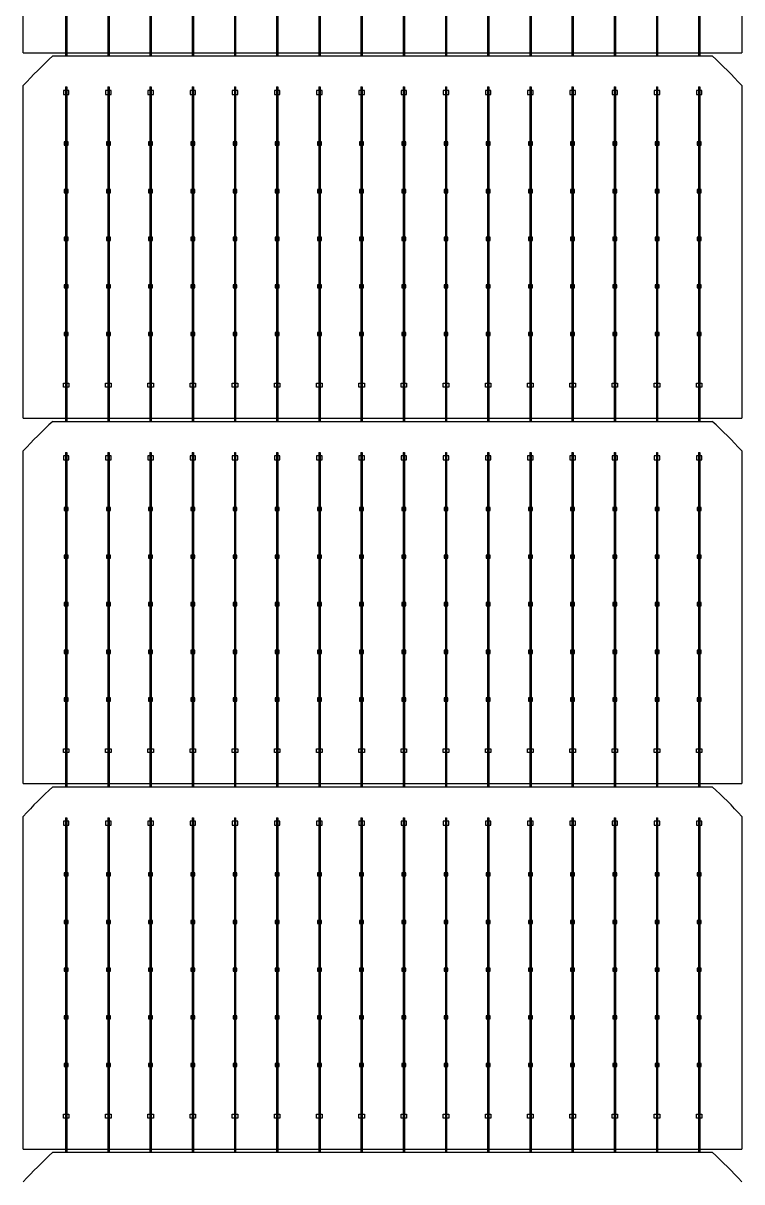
# Model space of a CAD drawing. Header units: millimetres. Extents: x 10297564 to 11610295, y -9287743 to -8409454.
# Drawn here: x 10395611 to 10398152, y -9103535 to -9099437 of the extents above; entities that cross this region are included whole.
import ezdxf

# ---------------------------------------------------------------- set-up
doc = ezdxf.new("R2010")
doc.units = ezdxf.units.MM
doc.header["$LTSCALE"] = 100

msp = doc.modelspace()

# ---------------------------------------------------------------- linework, layer by layer
for p, q in [((10395760.6, -9098369.8), (10395760.6, -9099552.7)), ((10395765.1, -9098369.8), (10395765.1, -9099552.7)), ((10395909.8, -9098369.8), (10395909.8, -9099552.7)), ((10395914.3, -9098369.8), (10395914.3, -9099552.7)), ((10396059.1, -9098369.8), (10396059.1, -9099552.7)), ((10396063.5, -9098369.8), (10396063.5, -9099552.7)), ((10396208.3, -9098369.8), (10396208.3, -9099552.7)), ((10396212.8, -9098369.8), (10396212.8, -9099552.7)), ((10396357.6, -9098369.8), (10396357.6, -9099552.7)), ((10396362, -9098369.8), (10396362, -9099552.7)), ((10396506.8, -9098369.8), (10396506.8, -9099552.7)), ((10396511.3, -9098369.8), (10396511.3, -9099552.7)), ((10396656.1, -9098369.8), (10396656.1, -9099552.7)), ((10396660.5, -9098369.8), (10396660.5, -9099552.7)), ((10396805.3, -9098369.8), (10396805.3, -9099552.7)), ((10396809.8, -9098369.8), (10396809.8, -9099552.7)), ((10396954.6, -9098369.8), (10396954.6, -9099552.7)), ((10396959, -9098369.8), (10396959, -9099552.7)), ((10397103.8, -9098369.8), (10397103.8, -9099552.7)), ((10397108.3, -9098369.8), (10397108.3, -9099552.7)), ((10397253.1, -9098369.8), (10397253.1, -9099552.7)), ((10397257.5, -9098369.8), (10397257.5, -9099552.7)), ((10397402.3, -9098369.8), (10397402.3, -9099552.7)), ((10397406.8, -9098369.8), (10397406.8, -9099552.7)), ((10397551.6, -9098369.8), (10397551.6, -9099552.7)), ((10397556, -9098369.8), (10397556, -9099552.7)), ((10397700.8, -9098369.8), (10397700.8, -9099552.7)), ((10397705.3, -9098369.8), (10397705.3, -9099552.7)), ((10397850.1, -9098369.8), (10397850.1, -9099552.7)), ((10397854.5, -9098369.8), (10397854.5, -9099552.7)), ((10397999.3, -9098369.8), (10397999.3, -9099552.7)), ((10398003.8, -9098369.8), (10398003.8, -9099552.7)), ((10395610.8, -9099541.5), (10398152.2, -9099541.5)), ((10395760.6, -9099662.5), (10395760.6, -9100845.4)), ((10395765.1, -9099662.5), (10395765.1, -9100845.4)), ((10395909.8, -9099662.5), (10395909.8, -9100845.4)), ((10395914.3, -9099662.5), (10395914.3, -9100845.4)), ((10396059.1, -9099662.5), (10396059.1, -9100845.4)), ((10396063.5, -9099662.5), (10396063.5, -9100845.4)), ((10396208.3, -9099662.5), (10396208.3, -9100845.4)), ((10396212.8, -9099662.5), (10396212.8, -9100845.4)), ((10396357.6, -9099662.5), (10396357.6, -9100845.4)), ((10396362, -9099662.5), (10396362, -9100845.4)), ((10396506.8, -9099662.5), (10396506.8, -9100845.4)), ((10396511.3, -9099662.5), (10396511.3, -9100845.4)), ((10396656.1, -9099662.5), (10396656.1, -9100845.4)), ((10396660.5, -9099662.5), (10396660.5, -9100845.4)), ((10396805.3, -9099662.5), (10396805.3, -9100845.4)), ((10396809.8, -9099662.5), (10396809.8, -9100845.4)), ((10396954.6, -9099662.5), (10396954.6, -9100845.4)), ((10396959, -9099662.5), (10396959, -9100845.4)), ((10397103.8, -9099662.5), (10397103.8, -9100845.4)), ((10397108.3, -9099662.5), (10397108.3, -9100845.4)), ((10397253.1, -9099662.5), (10397253.1, -9100845.4)), ((10397257.5, -9099662.5), (10397257.5, -9100845.4)), ((10397402.3, -9099662.5), (10397402.3, -9100845.4)), ((10397406.8, -9099662.5), (10397406.8, -9100845.4)), ((10397551.6, -9099662.5), (10397551.6, -9100845.4)), ((10397556, -9099662.5), (10397556, -9100845.4)), ((10397700.8, -9099662.5), (10397700.8, -9100845.4)), ((10397705.3, -9099662.5), (10397705.3, -9100845.4)), ((10397850.1, -9099662.5), (10397850.1, -9100845.4)), ((10397854.5, -9099662.5), (10397854.5, -9100845.4)), ((10397999.3, -9099662.5), (10397999.3, -9100845.4)), ((10398003.8, -9099662.5), (10398003.8, -9100845.4)), ((10395610.8, -9100834.1), (10398152.2, -9100834.1)), ((10395760.6, -9100955.1), (10395760.6, -9102138)), ((10395765.1, -9100955.1), (10395765.1, -9102138)), ((10395909.8, -9100955.1), (10395909.8, -9102138)), ((10395914.3, -9100955.1), (10395914.3, -9102138)), ((10396059.1, -9100955.1), (10396059.1, -9102138)), ((10396063.5, -9100955.1), (10396063.5, -9102138)), ((10396208.3, -9100955.1), (10396208.3, -9102138)), ((10396212.8, -9100955.1), (10396212.8, -9102138)), ((10396357.6, -9100955.1), (10396357.6, -9102138)), ((10396362, -9100955.1), (10396362, -9102138)), ((10396506.8, -9100955.1), (10396506.8, -9102138)), ((10396511.3, -9100955.1), (10396511.3, -9102138)), ((10396656.1, -9100955.1), (10396656.1, -9102138)), ((10396660.5, -9100955.1), (10396660.5, -9102138)), ((10396805.3, -9100955.1), (10396805.3, -9102138)), ((10396809.8, -9100955.1), (10396809.8, -9102138)), ((10396954.6, -9100955.1), (10396954.6, -9102138)), ((10396959, -9100955.1), (10396959, -9102138)), ((10397103.8, -9100955.1), (10397103.8, -9102138)), ((10397108.3, -9100955.1), (10397108.3, -9102138)), ((10397253.1, -9100955.1), (10397253.1, -9102138)), ((10397257.5, -9100955.1), (10397257.5, -9102138)), ((10397402.3, -9100955.1), (10397402.3, -9102138)), ((10397406.8, -9100955.1), (10397406.8, -9102138)), ((10397551.6, -9100955.1), (10397551.6, -9102138)), ((10397556, -9100955.1), (10397556, -9102138)), ((10397700.8, -9100955.1), (10397700.8, -9102138)), ((10397705.3, -9100955.1), (10397705.3, -9102138)), ((10397850.1, -9100955.1), (10397850.1, -9102138)), ((10397854.5, -9100955.1), (10397854.5, -9102138)), ((10397999.3, -9100955.1), (10397999.3, -9102138)), ((10398003.8, -9100955.1), (10398003.8, -9102138)), ((10395610.8, -9102126.8), (10398152.2, -9102126.8)), ((10395760.6, -9102247.8), (10395760.6, -9103430.7)), ((10395765.1, -9102247.8), (10395765.1, -9103430.7)), ((10395909.8, -9102247.8), (10395909.8, -9103430.7)), ((10395914.3, -9102247.8), (10395914.3, -9103430.7)), ((10396059.1, -9102247.8), (10396059.1, -9103430.7)), ((10396063.5, -9102247.8), (10396063.5, -9103430.7)), ((10396208.3, -9102247.8), (10396208.3, -9103430.7)), ((10396212.8, -9102247.8), (10396212.8, -9103430.7)), ((10396357.6, -9102247.8), (10396357.6, -9103430.7)), ((10396362, -9102247.8), (10396362, -9103430.7)), ((10396506.8, -9102247.8), (10396506.8, -9103430.7)), ((10396511.3, -9102247.8), (10396511.3, -9103430.7)), ((10396656.1, -9102247.8), (10396656.1, -9103430.7)), ((10396660.5, -9102247.8), (10396660.5, -9103430.7)), ((10396805.3, -9102247.8), (10396805.3, -9103430.7)), ((10396809.8, -9102247.8), (10396809.8, -9103430.7)), ((10396954.6, -9102247.8), (10396954.6, -9103430.7)), ((10396959, -9102247.8), (10396959, -9103430.7)), ((10397103.8, -9102247.8), (10397103.8, -9103430.7)), ((10397108.3, -9102247.8), (10397108.3, -9103430.7)), ((10397253.1, -9102247.8), (10397253.1, -9103430.7)), ((10397257.5, -9102247.8), (10397257.5, -9103430.7)), ((10397402.3, -9102247.8), (10397402.3, -9103430.7)), ((10397406.8, -9102247.8), (10397406.8, -9103430.7)), ((10397551.6, -9102247.8), (10397551.6, -9103430.7)), ((10397556, -9102247.8), (10397556, -9103430.7)), ((10397700.8, -9102247.8), (10397700.8, -9103430.7)), ((10397705.3, -9102247.8), (10397705.3, -9103430.7)), ((10397850.1, -9102247.8), (10397850.1, -9103430.7)), ((10397854.5, -9102247.8), (10397854.5, -9103430.7)), ((10397999.3, -9102247.8), (10397999.3, -9103430.7)), ((10398003.8, -9102247.8), (10398003.8, -9103430.7)), ((10395610.8, -9103419.5), (10398152.2, -9103419.5))]:
    msp.add_line(p, q)
for points in [[(10395610.8, -9099541.5), (10395610.8, -9098364.6)], [(10398152.2, -9098364.6), (10398152.2, -9099541.5)], [(10395715.5, -9099552.6), (10398047.5, -9099552.6)], [(10395610.8, -9100834.1), (10395610.8, -9099657.3)], [(10395760.6, -9099662.5), (10395765.1, -9099662.5)], [(10395909.8, -9099662.5), (10395914.3, -9099662.5)], [(10396059.1, -9099662.5), (10396063.5, -9099662.5)], [(10396208.3, -9099662.5), (10396212.8, -9099662.5)], [(10396357.6, -9099662.5), (10396362, -9099662.5)], [(10396506.8, -9099662.5), (10396511.3, -9099662.5)], [(10396656.1, -9099662.5), (10396660.5, -9099662.5)], [(10396805.3, -9099662.5), (10396809.8, -9099662.5)], [(10396954.6, -9099662.5), (10396959, -9099662.5)], [(10397103.8, -9099662.5), (10397108.3, -9099662.5)], [(10397253.1, -9099662.5), (10397257.5, -9099662.5)], [(10397402.3, -9099662.5), (10397406.8, -9099662.5)], [(10397551.6, -9099662.5), (10397556, -9099662.5)], [(10397700.8, -9099662.5), (10397705.3, -9099662.5)], [(10397850.1, -9099662.5), (10397854.5, -9099662.5)], [(10397999.3, -9099662.5), (10398003.8, -9099662.5)], [(10398152.2, -9099657.3), (10398152.2, -9100834.1)], [(10395715.5, -9100845.3), (10398047.5, -9100845.3)], [(10395610.8, -9102126.8), (10395610.8, -9100950)], [(10395760.6, -9100955.1), (10395765.1, -9100955.1)], [(10395909.8, -9100955.1), (10395914.3, -9100955.1)], [(10396059.1, -9100955.1), (10396063.5, -9100955.1)], [(10396208.3, -9100955.1), (10396212.8, -9100955.1)], [(10396357.6, -9100955.1), (10396362, -9100955.1)], [(10396506.8, -9100955.1), (10396511.3, -9100955.1)], [(10396656.1, -9100955.1), (10396660.5, -9100955.1)], [(10396805.3, -9100955.1), (10396809.8, -9100955.1)], [(10396954.6, -9100955.1), (10396959, -9100955.1)], [(10397103.8, -9100955.1), (10397108.3, -9100955.1)], [(10397253.1, -9100955.1), (10397257.5, -9100955.1)], [(10397402.3, -9100955.1), (10397406.8, -9100955.1)], [(10397551.6, -9100955.1), (10397556, -9100955.1)], [(10397700.8, -9100955.1), (10397705.3, -9100955.1)], [(10397850.1, -9100955.1), (10397854.5, -9100955.1)], [(10397999.3, -9100955.1), (10398003.8, -9100955.1)], [(10398152.2, -9100950), (10398152.2, -9102126.8)], [(10395715.5, -9102137.9), (10398047.5, -9102137.9)], [(10395610.8, -9103419.5), (10395610.8, -9102242.6)], [(10395760.6, -9102247.8), (10395765.1, -9102247.8)], [(10395909.8, -9102247.8), (10395914.3, -9102247.8)], [(10396059.1, -9102247.8), (10396063.5, -9102247.8)], [(10396208.3, -9102247.8), (10396212.8, -9102247.8)], [(10396357.6, -9102247.8), (10396362, -9102247.8)], [(10396506.8, -9102247.8), (10396511.3, -9102247.8)], [(10396656.1, -9102247.8), (10396660.5, -9102247.8)], [(10396805.3, -9102247.8), (10396809.8, -9102247.8)], [(10396954.6, -9102247.8), (10396959, -9102247.8)], [(10397103.8, -9102247.8), (10397108.3, -9102247.8)], [(10397253.1, -9102247.8), (10397257.5, -9102247.8)], [(10397402.3, -9102247.8), (10397406.8, -9102247.8)], [(10397551.6, -9102247.8), (10397556, -9102247.8)], [(10397700.8, -9102247.8), (10397705.3, -9102247.8)], [(10397850.1, -9102247.8), (10397854.5, -9102247.8)], [(10397999.3, -9102247.8), (10398003.8, -9102247.8)], [(10398152.2, -9102242.6), (10398152.2, -9103419.5)], [(10395715.5, -9103430.6), (10398047.5, -9103430.6)]]:
    msp.add_lwpolyline(points)
for points in [[(10395772.6, -9099688.5), (10395772.6, -9099674.6), (10395753.1, -9099674.6), (10395753.1, -9099688.5)], [(10395921.8, -9099688.5), (10395921.8, -9099674.6), (10395902.3, -9099674.6), (10395902.3, -9099688.5)], [(10396071.1, -9099688.5), (10396071.1, -9099674.6), (10396051.6, -9099674.6), (10396051.6, -9099688.5)], [(10396220.3, -9099688.5), (10396220.3, -9099674.6), (10396200.8, -9099674.6), (10396200.8, -9099688.5)], [(10396369.6, -9099688.5), (10396369.6, -9099674.6), (10396350, -9099674.6), (10396350, -9099688.5)], [(10396518.8, -9099688.5), (10396518.8, -9099674.6), (10396499.3, -9099674.6), (10396499.3, -9099688.5)], [(10396668.1, -9099688.5), (10396668.1, -9099674.6), (10396648.5, -9099674.6), (10396648.5, -9099688.5)], [(10396817.3, -9099688.5), (10396817.3, -9099674.6), (10396797.8, -9099674.6), (10396797.8, -9099688.5)], [(10396966.6, -9099688.5), (10396966.6, -9099674.6), (10396947, -9099674.6), (10396947, -9099688.5)], [(10397115.8, -9099688.5), (10397115.8, -9099674.6), (10397096.3, -9099674.6), (10397096.3, -9099688.5)], [(10397265.1, -9099688.5), (10397265.1, -9099674.6), (10397245.5, -9099674.6), (10397245.5, -9099688.5)], [(10397414.3, -9099688.5), (10397414.3, -9099674.6), (10397394.8, -9099674.6), (10397394.8, -9099688.5)], [(10397563.6, -9099688.5), (10397563.6, -9099674.6), (10397544, -9099674.6), (10397544, -9099688.5)], [(10397712.8, -9099688.5), (10397712.8, -9099674.6), (10397693.3, -9099674.6), (10397693.3, -9099688.5)], [(10397862.1, -9099688.5), (10397862.1, -9099674.6), (10397842.5, -9099674.6), (10397842.5, -9099688.5)], [(10398011.3, -9099688.5), (10398011.3, -9099674.6), (10397991.8, -9099674.6), (10397991.8, -9099688.5)], [(10395755.8, -9099868.1), (10395769.8, -9099868.1), (10395769.8, -9099856.9), (10395755.8, -9099856.9)], [(10395905.1, -9099868.1), (10395919, -9099868.1), (10395919, -9099856.9), (10395905.1, -9099856.9)], [(10396054.3, -9099868.1), (10396068.3, -9099868.1), (10396068.3, -9099856.9), (10396054.3, -9099856.9)], [(10396203.6, -9099868.1), (10396217.5, -9099868.1), (10396217.5, -9099856.9), (10396203.6, -9099856.9)], [(10396352.8, -9099868.1), (10396366.8, -9099868.1), (10396366.8, -9099856.9), (10396352.8, -9099856.9)], [(10396502.1, -9099868.1), (10396516, -9099868.1), (10396516, -9099856.9), (10396502.1, -9099856.9)], [(10396651.3, -9099868.1), (10396665.3, -9099868.1), (10396665.3, -9099856.9), (10396651.3, -9099856.9)], [(10396800.6, -9099868.1), (10396814.5, -9099868.1), (10396814.5, -9099856.9), (10396800.6, -9099856.9)], [(10396949.8, -9099868.1), (10396963.8, -9099868.1), (10396963.8, -9099856.9), (10396949.8, -9099856.9)], [(10397099.1, -9099868.1), (10397113, -9099868.1), (10397113, -9099856.9), (10397099.1, -9099856.9)], [(10397248.3, -9099868.1), (10397262.3, -9099868.1), (10397262.3, -9099856.9), (10397248.3, -9099856.9)], [(10397397.6, -9099868.1), (10397411.5, -9099868.1), (10397411.5, -9099856.9), (10397397.6, -9099856.9)], [(10397546.8, -9099868.1), (10397560.8, -9099868.1), (10397560.8, -9099856.9), (10397546.8, -9099856.9)], [(10397696.1, -9099868.1), (10397710, -9099868.1), (10397710, -9099856.9), (10397696.1, -9099856.9)], [(10397845.3, -9099868.1), (10397859.3, -9099868.1), (10397859.3, -9099856.9), (10397845.3, -9099856.9)], [(10397994.6, -9099868.1), (10398008.5, -9099868.1), (10398008.5, -9099856.9), (10397994.6, -9099856.9)], [(10395755.8, -9100036.6), (10395769.8, -9100036.6), (10395769.8, -9100025.4), (10395755.8, -9100025.4)], [(10395905.1, -9100036.6), (10395919, -9100036.6), (10395919, -9100025.4), (10395905.1, -9100025.4)], [(10396054.3, -9100036.6), (10396068.3, -9100036.6), (10396068.3, -9100025.4), (10396054.3, -9100025.4)], [(10396203.6, -9100036.6), (10396217.5, -9100036.6), (10396217.5, -9100025.4), (10396203.6, -9100025.4)], [(10396352.8, -9100036.6), (10396366.8, -9100036.6), (10396366.8, -9100025.4), (10396352.8, -9100025.4)], [(10396502.1, -9100036.6), (10396516, -9100036.6), (10396516, -9100025.4), (10396502.1, -9100025.4)], [(10396651.3, -9100036.6), (10396665.3, -9100036.6), (10396665.3, -9100025.4), (10396651.3, -9100025.4)], [(10396800.6, -9100036.6), (10396814.5, -9100036.6), (10396814.5, -9100025.4), (10396800.6, -9100025.4)], [(10396949.8, -9100036.6), (10396963.8, -9100036.6), (10396963.8, -9100025.4), (10396949.8, -9100025.4)], [(10397099.1, -9100036.6), (10397113, -9100036.6), (10397113, -9100025.4), (10397099.1, -9100025.4)], [(10397248.3, -9100036.6), (10397262.3, -9100036.6), (10397262.3, -9100025.4), (10397248.3, -9100025.4)], [(10397397.6, -9100036.6), (10397411.5, -9100036.6), (10397411.5, -9100025.4), (10397397.6, -9100025.4)], [(10397546.8, -9100036.6), (10397560.8, -9100036.6), (10397560.8, -9100025.4), (10397546.8, -9100025.4)], [(10397696.1, -9100036.6), (10397710, -9100036.6), (10397710, -9100025.4), (10397696.1, -9100025.4)], [(10397845.3, -9100036.6), (10397859.3, -9100036.6), (10397859.3, -9100025.4), (10397845.3, -9100025.4)], [(10397994.6, -9100036.6), (10398008.5, -9100036.6), (10398008.5, -9100025.4), (10397994.6, -9100025.4)], [(10395755.8, -9100205.1), (10395769.8, -9100205.1), (10395769.8, -9100193.9), (10395755.8, -9100193.9)], [(10395905.1, -9100205.1), (10395919, -9100205.1), (10395919, -9100193.9), (10395905.1, -9100193.9)], [(10396054.3, -9100205.1), (10396068.3, -9100205.1), (10396068.3, -9100193.9), (10396054.3, -9100193.9)], [(10396203.6, -9100205.1), (10396217.5, -9100205.1), (10396217.5, -9100193.9), (10396203.6, -9100193.9)], [(10396352.8, -9100205.1), (10396366.8, -9100205.1), (10396366.8, -9100193.9), (10396352.8, -9100193.9)], [(10396502.1, -9100205.1), (10396516, -9100205.1), (10396516, -9100193.9), (10396502.1, -9100193.9)], [(10396651.3, -9100205.1), (10396665.3, -9100205.1), (10396665.3, -9100193.9), (10396651.3, -9100193.9)], [(10396800.6, -9100205.1), (10396814.5, -9100205.1), (10396814.5, -9100193.9), (10396800.6, -9100193.9)], [(10396949.8, -9100205.1), (10396963.8, -9100205.1), (10396963.8, -9100193.9), (10396949.8, -9100193.9)], [(10397099.1, -9100205.1), (10397113, -9100205.1), (10397113, -9100193.9), (10397099.1, -9100193.9)], [(10397248.3, -9100205.1), (10397262.3, -9100205.1), (10397262.3, -9100193.9), (10397248.3, -9100193.9)], [(10397397.6, -9100205.1), (10397411.5, -9100205.1), (10397411.5, -9100193.9), (10397397.6, -9100193.9)], [(10397546.8, -9100205.1), (10397560.8, -9100205.1), (10397560.8, -9100193.9), (10397546.8, -9100193.9)], [(10397696.1, -9100205.1), (10397710, -9100205.1), (10397710, -9100193.9), (10397696.1, -9100193.9)], [(10397845.3, -9100205.1), (10397859.3, -9100205.1), (10397859.3, -9100193.9), (10397845.3, -9100193.9)], [(10397994.6, -9100205.1), (10398008.5, -9100205.1), (10398008.5, -9100193.9), (10397994.6, -9100193.9)], [(10395755.8, -9100373.5), (10395769.8, -9100373.5), (10395769.8, -9100362.4), (10395755.8, -9100362.4)], [(10395905.1, -9100373.5), (10395919, -9100373.5), (10395919, -9100362.4), (10395905.1, -9100362.4)], [(10396054.3, -9100373.5), (10396068.3, -9100373.5), (10396068.3, -9100362.4), (10396054.3, -9100362.4)], [(10396203.6, -9100373.5), (10396217.5, -9100373.5), (10396217.5, -9100362.4), (10396203.6, -9100362.4)], [(10396352.8, -9100373.5), (10396366.8, -9100373.5), (10396366.8, -9100362.4), (10396352.8, -9100362.4)], [(10396502.1, -9100373.5), (10396516, -9100373.5), (10396516, -9100362.4), (10396502.1, -9100362.4)], [(10396651.3, -9100373.5), (10396665.3, -9100373.5), (10396665.3, -9100362.4), (10396651.3, -9100362.4)], [(10396800.6, -9100373.5), (10396814.5, -9100373.5), (10396814.5, -9100362.4), (10396800.6, -9100362.4)], [(10396949.8, -9100373.5), (10396963.8, -9100373.5), (10396963.8, -9100362.4), (10396949.8, -9100362.4)], [(10397099.1, -9100373.5), (10397113, -9100373.5), (10397113, -9100362.4), (10397099.1, -9100362.4)], [(10397248.3, -9100373.5), (10397262.3, -9100373.5), (10397262.3, -9100362.4), (10397248.3, -9100362.4)], [(10397397.6, -9100373.5), (10397411.5, -9100373.5), (10397411.5, -9100362.4), (10397397.6, -9100362.4)], [(10397546.8, -9100373.5), (10397560.8, -9100373.5), (10397560.8, -9100362.4), (10397546.8, -9100362.4)], [(10397696.1, -9100373.5), (10397710, -9100373.5), (10397710, -9100362.4), (10397696.1, -9100362.4)], [(10397845.3, -9100373.5), (10397859.3, -9100373.5), (10397859.3, -9100362.4), (10397845.3, -9100362.4)], [(10397994.6, -9100373.5), (10398008.5, -9100373.5), (10398008.5, -9100362.4), (10397994.6, -9100362.4)], [(10395755.8, -9100542), (10395769.8, -9100542), (10395769.8, -9100530.9), (10395755.8, -9100530.9)], [(10395905.1, -9100542), (10395919, -9100542), (10395919, -9100530.9), (10395905.1, -9100530.9)], [(10396054.3, -9100542), (10396068.3, -9100542), (10396068.3, -9100530.9), (10396054.3, -9100530.9)], [(10396203.6, -9100542), (10396217.5, -9100542), (10396217.5, -9100530.9), (10396203.6, -9100530.9)], [(10396352.8, -9100542), (10396366.8, -9100542), (10396366.8, -9100530.9), (10396352.8, -9100530.9)], [(10396502.1, -9100542), (10396516, -9100542), (10396516, -9100530.9), (10396502.1, -9100530.9)], [(10396651.3, -9100542), (10396665.3, -9100542), (10396665.3, -9100530.9), (10396651.3, -9100530.9)], [(10396800.6, -9100542), (10396814.5, -9100542), (10396814.5, -9100530.9), (10396800.6, -9100530.9)], [(10396949.8, -9100542), (10396963.8, -9100542), (10396963.8, -9100530.9), (10396949.8, -9100530.9)], [(10397099.1, -9100542), (10397113, -9100542), (10397113, -9100530.9), (10397099.1, -9100530.9)], [(10397248.3, -9100542), (10397262.3, -9100542), (10397262.3, -9100530.9), (10397248.3, -9100530.9)], [(10397397.6, -9100542), (10397411.5, -9100542), (10397411.5, -9100530.9), (10397397.6, -9100530.9)], [(10397546.8, -9100542), (10397560.8, -9100542), (10397560.8, -9100530.9), (10397546.8, -9100530.9)], [(10397696.1, -9100542), (10397710, -9100542), (10397710, -9100530.9), (10397696.1, -9100530.9)], [(10397845.3, -9100542), (10397859.3, -9100542), (10397859.3, -9100530.9), (10397845.3, -9100530.9)], [(10397994.6, -9100542), (10398008.5, -9100542), (10398008.5, -9100530.9), (10397994.6, -9100530.9)], [(10395772.6, -9100710.4), (10395772.6, -9100724.3), (10395753.1, -9100724.3), (10395753.1, -9100710.4)], [(10395921.8, -9100710.4), (10395921.8, -9100724.3), (10395902.3, -9100724.3), (10395902.3, -9100710.4)], [(10396071.1, -9100710.4), (10396071.1, -9100724.3), (10396051.6, -9100724.3), (10396051.6, -9100710.4)], [(10396220.3, -9100710.4), (10396220.3, -9100724.3), (10396200.8, -9100724.3), (10396200.8, -9100710.4)], [(10396369.6, -9100710.4), (10396369.6, -9100724.3), (10396350, -9100724.3), (10396350, -9100710.4)], [(10396518.8, -9100710.4), (10396518.8, -9100724.3), (10396499.3, -9100724.3), (10396499.3, -9100710.4)], [(10396668.1, -9100710.4), (10396668.1, -9100724.3), (10396648.5, -9100724.3), (10396648.5, -9100710.4)], [(10396817.3, -9100710.4), (10396817.3, -9100724.3), (10396797.8, -9100724.3), (10396797.8, -9100710.4)], [(10396966.6, -9100710.4), (10396966.6, -9100724.3), (10396947, -9100724.3), (10396947, -9100710.4)], [(10397115.8, -9100710.4), (10397115.8, -9100724.3), (10397096.3, -9100724.3), (10397096.3, -9100710.4)], [(10397265.1, -9100710.4), (10397265.1, -9100724.3), (10397245.5, -9100724.3), (10397245.5, -9100710.4)], [(10397414.3, -9100710.4), (10397414.3, -9100724.3), (10397394.8, -9100724.3), (10397394.8, -9100710.4)], [(10397563.6, -9100710.4), (10397563.6, -9100724.3), (10397544, -9100724.3), (10397544, -9100710.4)], [(10397712.8, -9100710.4), (10397712.8, -9100724.3), (10397693.3, -9100724.3), (10397693.3, -9100710.4)], [(10397862.1, -9100710.4), (10397862.1, -9100724.3), (10397842.5, -9100724.3), (10397842.5, -9100710.4)], [(10398011.3, -9100710.4), (10398011.3, -9100724.3), (10397991.8, -9100724.3), (10397991.8, -9100710.4)], [(10395772.6, -9100981.2), (10395772.6, -9100967.3), (10395753.1, -9100967.3), (10395753.1, -9100981.2)], [(10395921.8, -9100981.2), (10395921.8, -9100967.3), (10395902.3, -9100967.3), (10395902.3, -9100981.2)], [(10396071.1, -9100981.2), (10396071.1, -9100967.3), (10396051.6, -9100967.3), (10396051.6, -9100981.2)], [(10396220.3, -9100981.2), (10396220.3, -9100967.3), (10396200.8, -9100967.3), (10396200.8, -9100981.2)], [(10396369.6, -9100981.2), (10396369.6, -9100967.3), (10396350, -9100967.3), (10396350, -9100981.2)], [(10396518.8, -9100981.2), (10396518.8, -9100967.3), (10396499.3, -9100967.3), (10396499.3, -9100981.2)], [(10396668.1, -9100981.2), (10396668.1, -9100967.3), (10396648.5, -9100967.3), (10396648.5, -9100981.2)], [(10396817.3, -9100981.2), (10396817.3, -9100967.3), (10396797.8, -9100967.3), (10396797.8, -9100981.2)], [(10396966.6, -9100981.2), (10396966.6, -9100967.3), (10396947, -9100967.3), (10396947, -9100981.2)], [(10397115.8, -9100981.2), (10397115.8, -9100967.3), (10397096.3, -9100967.3), (10397096.3, -9100981.2)], [(10397265.1, -9100981.2), (10397265.1, -9100967.3), (10397245.5, -9100967.3), (10397245.5, -9100981.2)], [(10397414.3, -9100981.2), (10397414.3, -9100967.3), (10397394.8, -9100967.3), (10397394.8, -9100981.2)], [(10397563.6, -9100981.2), (10397563.6, -9100967.3), (10397544, -9100967.3), (10397544, -9100981.2)], [(10397712.8, -9100981.2), (10397712.8, -9100967.3), (10397693.3, -9100967.3), (10397693.3, -9100981.2)], [(10397862.1, -9100981.2), (10397862.1, -9100967.3), (10397842.5, -9100967.3), (10397842.5, -9100981.2)], [(10398011.3, -9100981.2), (10398011.3, -9100967.3), (10397991.8, -9100967.3), (10397991.8, -9100981.2)], [(10395755.8, -9101160.7), (10395769.8, -9101160.7), (10395769.8, -9101149.6), (10395755.8, -9101149.6)], [(10395905.1, -9101160.7), (10395919, -9101160.7), (10395919, -9101149.6), (10395905.1, -9101149.6)], [(10396054.3, -9101160.7), (10396068.3, -9101160.7), (10396068.3, -9101149.6), (10396054.3, -9101149.6)], [(10396203.6, -9101160.7), (10396217.5, -9101160.7), (10396217.5, -9101149.6), (10396203.6, -9101149.6)], [(10396352.8, -9101160.7), (10396366.8, -9101160.7), (10396366.8, -9101149.6), (10396352.8, -9101149.6)], [(10396502.1, -9101160.7), (10396516, -9101160.7), (10396516, -9101149.6), (10396502.1, -9101149.6)], [(10396651.3, -9101160.7), (10396665.3, -9101160.7), (10396665.3, -9101149.6), (10396651.3, -9101149.6)], [(10396800.6, -9101160.7), (10396814.5, -9101160.7), (10396814.5, -9101149.6), (10396800.6, -9101149.6)], [(10396949.8, -9101160.7), (10396963.8, -9101160.7), (10396963.8, -9101149.6), (10396949.8, -9101149.6)], [(10397099.1, -9101160.7), (10397113, -9101160.7), (10397113, -9101149.6), (10397099.1, -9101149.6)], [(10397248.3, -9101160.7), (10397262.3, -9101160.7), (10397262.3, -9101149.6), (10397248.3, -9101149.6)], [(10397397.6, -9101160.7), (10397411.5, -9101160.7), (10397411.5, -9101149.6), (10397397.6, -9101149.6)], [(10397546.8, -9101160.7), (10397560.8, -9101160.7), (10397560.8, -9101149.6), (10397546.8, -9101149.6)], [(10397696.1, -9101160.7), (10397710, -9101160.7), (10397710, -9101149.6), (10397696.1, -9101149.6)], [(10397845.3, -9101160.7), (10397859.3, -9101160.7), (10397859.3, -9101149.6), (10397845.3, -9101149.6)], [(10397994.6, -9101160.7), (10398008.5, -9101160.7), (10398008.5, -9101149.6), (10397994.6, -9101149.6)], [(10395755.8, -9101329.2), (10395769.8, -9101329.2), (10395769.8, -9101318.1), (10395755.8, -9101318.1)], [(10395905.1, -9101329.2), (10395919, -9101329.2), (10395919, -9101318.1), (10395905.1, -9101318.1)], [(10396054.3, -9101329.2), (10396068.3, -9101329.2), (10396068.3, -9101318.1), (10396054.3, -9101318.1)], [(10396203.6, -9101329.2), (10396217.5, -9101329.2), (10396217.5, -9101318.1), (10396203.6, -9101318.1)], [(10396352.8, -9101329.2), (10396366.8, -9101329.2), (10396366.8, -9101318.1), (10396352.8, -9101318.1)], [(10396502.1, -9101329.2), (10396516, -9101329.2), (10396516, -9101318.1), (10396502.1, -9101318.1)], [(10396651.3, -9101329.2), (10396665.3, -9101329.2), (10396665.3, -9101318.1), (10396651.3, -9101318.1)], [(10396800.6, -9101329.2), (10396814.5, -9101329.2), (10396814.5, -9101318.1), (10396800.6, -9101318.1)], [(10396949.8, -9101329.2), (10396963.8, -9101329.2), (10396963.8, -9101318.1), (10396949.8, -9101318.1)], [(10397099.1, -9101329.2), (10397113, -9101329.2), (10397113, -9101318.1), (10397099.1, -9101318.1)], [(10397248.3, -9101329.2), (10397262.3, -9101329.2), (10397262.3, -9101318.1), (10397248.3, -9101318.1)], [(10397397.6, -9101329.2), (10397411.5, -9101329.2), (10397411.5, -9101318.1), (10397397.6, -9101318.1)], [(10397546.8, -9101329.2), (10397560.8, -9101329.2), (10397560.8, -9101318.1), (10397546.8, -9101318.1)], [(10397696.1, -9101329.2), (10397710, -9101329.2), (10397710, -9101318.1), (10397696.1, -9101318.1)], [(10397845.3, -9101329.2), (10397859.3, -9101329.2), (10397859.3, -9101318.1), (10397845.3, -9101318.1)], [(10397994.6, -9101329.2), (10398008.5, -9101329.2), (10398008.5, -9101318.1), (10397994.6, -9101318.1)], [(10395755.8, -9101497.7), (10395769.8, -9101497.7), (10395769.8, -9101486.6), (10395755.8, -9101486.6)], [(10395905.1, -9101497.7), (10395919, -9101497.7), (10395919, -9101486.6), (10395905.1, -9101486.6)], [(10396054.3, -9101497.7), (10396068.3, -9101497.7), (10396068.3, -9101486.6), (10396054.3, -9101486.6)], [(10396203.6, -9101497.7), (10396217.5, -9101497.7), (10396217.5, -9101486.6), (10396203.6, -9101486.6)], [(10396352.8, -9101497.7), (10396366.8, -9101497.7), (10396366.8, -9101486.6), (10396352.8, -9101486.6)], [(10396502.1, -9101497.7), (10396516, -9101497.7), (10396516, -9101486.6), (10396502.1, -9101486.6)], [(10396651.3, -9101497.7), (10396665.3, -9101497.7), (10396665.3, -9101486.6), (10396651.3, -9101486.6)], [(10396800.6, -9101497.7), (10396814.5, -9101497.7), (10396814.5, -9101486.6), (10396800.6, -9101486.6)], [(10396949.8, -9101497.7), (10396963.8, -9101497.7), (10396963.8, -9101486.6), (10396949.8, -9101486.6)], [(10397099.1, -9101497.7), (10397113, -9101497.7), (10397113, -9101486.6), (10397099.1, -9101486.6)], [(10397248.3, -9101497.7), (10397262.3, -9101497.7), (10397262.3, -9101486.6), (10397248.3, -9101486.6)], [(10397397.6, -9101497.7), (10397411.5, -9101497.7), (10397411.5, -9101486.6), (10397397.6, -9101486.6)], [(10397546.8, -9101497.7), (10397560.8, -9101497.7), (10397560.8, -9101486.6), (10397546.8, -9101486.6)], [(10397696.1, -9101497.7), (10397710, -9101497.7), (10397710, -9101486.6), (10397696.1, -9101486.6)], [(10397845.3, -9101497.7), (10397859.3, -9101497.7), (10397859.3, -9101486.6), (10397845.3, -9101486.6)], [(10397994.6, -9101497.7), (10398008.5, -9101497.7), (10398008.5, -9101486.6), (10397994.6, -9101486.6)], [(10395755.8, -9101666.2), (10395769.8, -9101666.2), (10395769.8, -9101655.1), (10395755.8, -9101655.1)], [(10395905.1, -9101666.2), (10395919, -9101666.2), (10395919, -9101655.1), (10395905.1, -9101655.1)], [(10396054.3, -9101666.2), (10396068.3, -9101666.2), (10396068.3, -9101655.1), (10396054.3, -9101655.1)], [(10396203.6, -9101666.2), (10396217.5, -9101666.2), (10396217.5, -9101655.1), (10396203.6, -9101655.1)], [(10396352.8, -9101666.2), (10396366.8, -9101666.2), (10396366.8, -9101655.1), (10396352.8, -9101655.1)], [(10396502.1, -9101666.2), (10396516, -9101666.2), (10396516, -9101655.1), (10396502.1, -9101655.1)], [(10396651.3, -9101666.2), (10396665.3, -9101666.2), (10396665.3, -9101655.1), (10396651.3, -9101655.1)], [(10396800.6, -9101666.2), (10396814.5, -9101666.2), (10396814.5, -9101655.1), (10396800.6, -9101655.1)], [(10396949.8, -9101666.2), (10396963.8, -9101666.2), (10396963.8, -9101655.1), (10396949.8, -9101655.1)], [(10397099.1, -9101666.2), (10397113, -9101666.2), (10397113, -9101655.1), (10397099.1, -9101655.1)], [(10397248.3, -9101666.2), (10397262.3, -9101666.2), (10397262.3, -9101655.1), (10397248.3, -9101655.1)], [(10397397.6, -9101666.2), (10397411.5, -9101666.2), (10397411.5, -9101655.1), (10397397.6, -9101655.1)], [(10397546.8, -9101666.2), (10397560.8, -9101666.2), (10397560.8, -9101655.1), (10397546.8, -9101655.1)], [(10397696.1, -9101666.2), (10397710, -9101666.2), (10397710, -9101655.1), (10397696.1, -9101655.1)], [(10397845.3, -9101666.2), (10397859.3, -9101666.2), (10397859.3, -9101655.1), (10397845.3, -9101655.1)], [(10397994.6, -9101666.2), (10398008.5, -9101666.2), (10398008.5, -9101655.1), (10397994.6, -9101655.1)], [(10395755.8, -9101834.7), (10395769.8, -9101834.7), (10395769.8, -9101823.6), (10395755.8, -9101823.6)], [(10395905.1, -9101834.7), (10395919, -9101834.7), (10395919, -9101823.6), (10395905.1, -9101823.6)], [(10396054.3, -9101834.7), (10396068.3, -9101834.7), (10396068.3, -9101823.6), (10396054.3, -9101823.6)], [(10396203.6, -9101834.7), (10396217.5, -9101834.7), (10396217.5, -9101823.6), (10396203.6, -9101823.6)], [(10396352.8, -9101834.7), (10396366.8, -9101834.7), (10396366.8, -9101823.6), (10396352.8, -9101823.6)], [(10396502.1, -9101834.7), (10396516, -9101834.7), (10396516, -9101823.6), (10396502.1, -9101823.6)], [(10396651.3, -9101834.7), (10396665.3, -9101834.7), (10396665.3, -9101823.6), (10396651.3, -9101823.6)], [(10396800.6, -9101834.7), (10396814.5, -9101834.7), (10396814.5, -9101823.6), (10396800.6, -9101823.6)], [(10396949.8, -9101834.7), (10396963.8, -9101834.7), (10396963.8, -9101823.6), (10396949.8, -9101823.6)], [(10397099.1, -9101834.7), (10397113, -9101834.7), (10397113, -9101823.6), (10397099.1, -9101823.6)], [(10397248.3, -9101834.7), (10397262.3, -9101834.7), (10397262.3, -9101823.6), (10397248.3, -9101823.6)], [(10397397.6, -9101834.7), (10397411.5, -9101834.7), (10397411.5, -9101823.6), (10397397.6, -9101823.6)], [(10397546.8, -9101834.7), (10397560.8, -9101834.7), (10397560.8, -9101823.6), (10397546.8, -9101823.6)], [(10397696.1, -9101834.7), (10397710, -9101834.7), (10397710, -9101823.6), (10397696.1, -9101823.6)], [(10397845.3, -9101834.7), (10397859.3, -9101834.7), (10397859.3, -9101823.6), (10397845.3, -9101823.6)], [(10397994.6, -9101834.7), (10398008.5, -9101834.7), (10398008.5, -9101823.6), (10397994.6, -9101823.6)], [(10395772.6, -9102003.1), (10395772.6, -9102017), (10395753.1, -9102017), (10395753.1, -9102003.1)], [(10395921.8, -9102003.1), (10395921.8, -9102017), (10395902.3, -9102017), (10395902.3, -9102003.1)], [(10396071.1, -9102003.1), (10396071.1, -9102017), (10396051.6, -9102017), (10396051.6, -9102003.1)], [(10396220.3, -9102003.1), (10396220.3, -9102017), (10396200.8, -9102017), (10396200.8, -9102003.1)], [(10396369.6, -9102003.1), (10396369.6, -9102017), (10396350, -9102017), (10396350, -9102003.1)], [(10396518.8, -9102003.1), (10396518.8, -9102017), (10396499.3, -9102017), (10396499.3, -9102003.1)], [(10396668.1, -9102003.1), (10396668.1, -9102017), (10396648.5, -9102017), (10396648.5, -9102003.1)], [(10396817.3, -9102003.1), (10396817.3, -9102017), (10396797.8, -9102017), (10396797.8, -9102003.1)], [(10396966.6, -9102003.1), (10396966.6, -9102017), (10396947, -9102017), (10396947, -9102003.1)], [(10397115.8, -9102003.1), (10397115.8, -9102017), (10397096.3, -9102017), (10397096.3, -9102003.1)], [(10397265.1, -9102003.1), (10397265.1, -9102017), (10397245.5, -9102017), (10397245.5, -9102003.1)], [(10397414.3, -9102003.1), (10397414.3, -9102017), (10397394.8, -9102017), (10397394.8, -9102003.1)], [(10397563.6, -9102003.1), (10397563.6, -9102017), (10397544, -9102017), (10397544, -9102003.1)], [(10397712.8, -9102003.1), (10397712.8, -9102017), (10397693.3, -9102017), (10397693.3, -9102003.1)], [(10397862.1, -9102003.1), (10397862.1, -9102017), (10397842.5, -9102017), (10397842.5, -9102003.1)], [(10398011.3, -9102003.1), (10398011.3, -9102017), (10397991.8, -9102017), (10397991.8, -9102003.1)], [(10395772.6, -9102273.9), (10395772.6, -9102259.9), (10395753.1, -9102259.9), (10395753.1, -9102273.9)], [(10395921.8, -9102273.9), (10395921.8, -9102259.9), (10395902.3, -9102259.9), (10395902.3, -9102273.9)], [(10396071.1, -9102273.9), (10396071.1, -9102259.9), (10396051.6, -9102259.9), (10396051.6, -9102273.9)], [(10396220.3, -9102273.9), (10396220.3, -9102259.9), (10396200.8, -9102259.9), (10396200.8, -9102273.9)], [(10396369.6, -9102273.9), (10396369.6, -9102259.9), (10396350, -9102259.9), (10396350, -9102273.9)], [(10396518.8, -9102273.9), (10396518.8, -9102259.9), (10396499.3, -9102259.9), (10396499.3, -9102273.9)], [(10396668.1, -9102273.9), (10396668.1, -9102259.9), (10396648.5, -9102259.9), (10396648.5, -9102273.9)], [(10396817.3, -9102273.9), (10396817.3, -9102259.9), (10396797.8, -9102259.9), (10396797.8, -9102273.9)], [(10396966.6, -9102273.9), (10396966.6, -9102259.9), (10396947, -9102259.9), (10396947, -9102273.9)], [(10397115.8, -9102273.9), (10397115.8, -9102259.9), (10397096.3, -9102259.9), (10397096.3, -9102273.9)], [(10397265.1, -9102273.9), (10397265.1, -9102259.9), (10397245.5, -9102259.9), (10397245.5, -9102273.9)], [(10397414.3, -9102273.9), (10397414.3, -9102259.9), (10397394.8, -9102259.9), (10397394.8, -9102273.9)], [(10397563.6, -9102273.9), (10397563.6, -9102259.9), (10397544, -9102259.9), (10397544, -9102273.9)], [(10397712.8, -9102273.9), (10397712.8, -9102259.9), (10397693.3, -9102259.9), (10397693.3, -9102273.9)], [(10397862.1, -9102273.9), (10397862.1, -9102259.9), (10397842.5, -9102259.9), (10397842.5, -9102273.9)], [(10398011.3, -9102273.9), (10398011.3, -9102259.9), (10397991.8, -9102259.9), (10397991.8, -9102273.9)], [(10395755.8, -9102453.4), (10395769.8, -9102453.4), (10395769.8, -9102442.2), (10395755.8, -9102442.2)], [(10395905.1, -9102453.4), (10395919, -9102453.4), (10395919, -9102442.2), (10395905.1, -9102442.2)], [(10396054.3, -9102453.4), (10396068.3, -9102453.4), (10396068.3, -9102442.2), (10396054.3, -9102442.2)], [(10396203.6, -9102453.4), (10396217.5, -9102453.4), (10396217.5, -9102442.2), (10396203.6, -9102442.2)], [(10396352.8, -9102453.4), (10396366.8, -9102453.4), (10396366.8, -9102442.2), (10396352.8, -9102442.2)], [(10396502.1, -9102453.4), (10396516, -9102453.4), (10396516, -9102442.2), (10396502.1, -9102442.2)], [(10396651.3, -9102453.4), (10396665.3, -9102453.4), (10396665.3, -9102442.2), (10396651.3, -9102442.2)], [(10396800.6, -9102453.4), (10396814.5, -9102453.4), (10396814.5, -9102442.2), (10396800.6, -9102442.2)], [(10396949.8, -9102453.4), (10396963.8, -9102453.4), (10396963.8, -9102442.2), (10396949.8, -9102442.2)], [(10397099.1, -9102453.4), (10397113, -9102453.4), (10397113, -9102442.2), (10397099.1, -9102442.2)], [(10397248.3, -9102453.4), (10397262.3, -9102453.4), (10397262.3, -9102442.2), (10397248.3, -9102442.2)], [(10397397.6, -9102453.4), (10397411.5, -9102453.4), (10397411.5, -9102442.2), (10397397.6, -9102442.2)], [(10397546.8, -9102453.4), (10397560.8, -9102453.4), (10397560.8, -9102442.2), (10397546.8, -9102442.2)], [(10397696.1, -9102453.4), (10397710, -9102453.4), (10397710, -9102442.2), (10397696.1, -9102442.2)], [(10397845.3, -9102453.4), (10397859.3, -9102453.4), (10397859.3, -9102442.2), (10397845.3, -9102442.2)], [(10397994.6, -9102453.4), (10398008.5, -9102453.4), (10398008.5, -9102442.2), (10397994.6, -9102442.2)], [(10395755.8, -9102621.9), (10395769.8, -9102621.9), (10395769.8, -9102610.7), (10395755.8, -9102610.7)], [(10395905.1, -9102621.9), (10395919, -9102621.9), (10395919, -9102610.7), (10395905.1, -9102610.7)], [(10396054.3, -9102621.9), (10396068.3, -9102621.9), (10396068.3, -9102610.7), (10396054.3, -9102610.7)], [(10396203.6, -9102621.9), (10396217.5, -9102621.9), (10396217.5, -9102610.7), (10396203.6, -9102610.7)], [(10396352.8, -9102621.9), (10396366.8, -9102621.9), (10396366.8, -9102610.7), (10396352.8, -9102610.7)], [(10396502.1, -9102621.9), (10396516, -9102621.9), (10396516, -9102610.7), (10396502.1, -9102610.7)], [(10396651.3, -9102621.9), (10396665.3, -9102621.9), (10396665.3, -9102610.7), (10396651.3, -9102610.7)], [(10396800.6, -9102621.9), (10396814.5, -9102621.9), (10396814.5, -9102610.7), (10396800.6, -9102610.7)], [(10396949.8, -9102621.9), (10396963.8, -9102621.9), (10396963.8, -9102610.7), (10396949.8, -9102610.7)], [(10397099.1, -9102621.9), (10397113, -9102621.9), (10397113, -9102610.7), (10397099.1, -9102610.7)], [(10397248.3, -9102621.9), (10397262.3, -9102621.9), (10397262.3, -9102610.7), (10397248.3, -9102610.7)], [(10397397.6, -9102621.9), (10397411.5, -9102621.9), (10397411.5, -9102610.7), (10397397.6, -9102610.7)], [(10397546.8, -9102621.9), (10397560.8, -9102621.9), (10397560.8, -9102610.7), (10397546.8, -9102610.7)], [(10397696.1, -9102621.9), (10397710, -9102621.9), (10397710, -9102610.7), (10397696.1, -9102610.7)], [(10397845.3, -9102621.9), (10397859.3, -9102621.9), (10397859.3, -9102610.7), (10397845.3, -9102610.7)], [(10397994.6, -9102621.9), (10398008.5, -9102621.9), (10398008.5, -9102610.7), (10397994.6, -9102610.7)], [(10395755.8, -9102790.4), (10395769.8, -9102790.4), (10395769.8, -9102779.2), (10395755.8, -9102779.2)], [(10395905.1, -9102790.4), (10395919, -9102790.4), (10395919, -9102779.2), (10395905.1, -9102779.2)], [(10396054.3, -9102790.4), (10396068.3, -9102790.4), (10396068.3, -9102779.2), (10396054.3, -9102779.2)], [(10396203.6, -9102790.4), (10396217.5, -9102790.4), (10396217.5, -9102779.2), (10396203.6, -9102779.2)], [(10396352.8, -9102790.4), (10396366.8, -9102790.4), (10396366.8, -9102779.2), (10396352.8, -9102779.2)], [(10396502.1, -9102790.4), (10396516, -9102790.4), (10396516, -9102779.2), (10396502.1, -9102779.2)], [(10396651.3, -9102790.4), (10396665.3, -9102790.4), (10396665.3, -9102779.2), (10396651.3, -9102779.2)], [(10396800.6, -9102790.4), (10396814.5, -9102790.4), (10396814.5, -9102779.2), (10396800.6, -9102779.2)], [(10396949.8, -9102790.4), (10396963.8, -9102790.4), (10396963.8, -9102779.2), (10396949.8, -9102779.2)], [(10397099.1, -9102790.4), (10397113, -9102790.4), (10397113, -9102779.2), (10397099.1, -9102779.2)], [(10397248.3, -9102790.4), (10397262.3, -9102790.4), (10397262.3, -9102779.2), (10397248.3, -9102779.2)], [(10397397.6, -9102790.4), (10397411.5, -9102790.4), (10397411.5, -9102779.2), (10397397.6, -9102779.2)], [(10397546.8, -9102790.4), (10397560.8, -9102790.4), (10397560.8, -9102779.2), (10397546.8, -9102779.2)], [(10397696.1, -9102790.4), (10397710, -9102790.4), (10397710, -9102779.2), (10397696.1, -9102779.2)], [(10397845.3, -9102790.4), (10397859.3, -9102790.4), (10397859.3, -9102779.2), (10397845.3, -9102779.2)], [(10397994.6, -9102790.4), (10398008.5, -9102790.4), (10398008.5, -9102779.2), (10397994.6, -9102779.2)], [(10395755.8, -9102958.9), (10395769.8, -9102958.9), (10395769.8, -9102947.7), (10395755.8, -9102947.7)], [(10395905.1, -9102958.9), (10395919, -9102958.9), (10395919, -9102947.7), (10395905.1, -9102947.7)], [(10396054.3, -9102958.9), (10396068.3, -9102958.9), (10396068.3, -9102947.7), (10396054.3, -9102947.7)], [(10396203.6, -9102958.9), (10396217.5, -9102958.9), (10396217.5, -9102947.7), (10396203.6, -9102947.7)], [(10396352.8, -9102958.9), (10396366.8, -9102958.9), (10396366.8, -9102947.7), (10396352.8, -9102947.7)], [(10396502.1, -9102958.9), (10396516, -9102958.9), (10396516, -9102947.7), (10396502.1, -9102947.7)], [(10396651.3, -9102958.9), (10396665.3, -9102958.9), (10396665.3, -9102947.7), (10396651.3, -9102947.7)], [(10396800.6, -9102958.9), (10396814.5, -9102958.9), (10396814.5, -9102947.7), (10396800.6, -9102947.7)], [(10396949.8, -9102958.9), (10396963.8, -9102958.9), (10396963.8, -9102947.7), (10396949.8, -9102947.7)], [(10397099.1, -9102958.9), (10397113, -9102958.9), (10397113, -9102947.7), (10397099.1, -9102947.7)], [(10397248.3, -9102958.9), (10397262.3, -9102958.9), (10397262.3, -9102947.7), (10397248.3, -9102947.7)], [(10397397.6, -9102958.9), (10397411.5, -9102958.9), (10397411.5, -9102947.7), (10397397.6, -9102947.7)], [(10397546.8, -9102958.9), (10397560.8, -9102958.9), (10397560.8, -9102947.7), (10397546.8, -9102947.7)], [(10397696.1, -9102958.9), (10397710, -9102958.9), (10397710, -9102947.7), (10397696.1, -9102947.7)], [(10397845.3, -9102958.9), (10397859.3, -9102958.9), (10397859.3, -9102947.7), (10397845.3, -9102947.7)], [(10397994.6, -9102958.9), (10398008.5, -9102958.9), (10398008.5, -9102947.7), (10397994.6, -9102947.7)], [(10395755.8, -9103127.4), (10395769.8, -9103127.4), (10395769.8, -9103116.2), (10395755.8, -9103116.2)], [(10395905.1, -9103127.4), (10395919, -9103127.4), (10395919, -9103116.2), (10395905.1, -9103116.2)], [(10396054.3, -9103127.4), (10396068.3, -9103127.4), (10396068.3, -9103116.2), (10396054.3, -9103116.2)], [(10396203.6, -9103127.4), (10396217.5, -9103127.4), (10396217.5, -9103116.2), (10396203.6, -9103116.2)], [(10396352.8, -9103127.4), (10396366.8, -9103127.4), (10396366.8, -9103116.2), (10396352.8, -9103116.2)], [(10396502.1, -9103127.4), (10396516, -9103127.4), (10396516, -9103116.2), (10396502.1, -9103116.2)], [(10396651.3, -9103127.4), (10396665.3, -9103127.4), (10396665.3, -9103116.2), (10396651.3, -9103116.2)], [(10396800.6, -9103127.4), (10396814.5, -9103127.4), (10396814.5, -9103116.2), (10396800.6, -9103116.2)], [(10396949.8, -9103127.4), (10396963.8, -9103127.4), (10396963.8, -9103116.2), (10396949.8, -9103116.2)], [(10397099.1, -9103127.4), (10397113, -9103127.4), (10397113, -9103116.2), (10397099.1, -9103116.2)], [(10397248.3, -9103127.4), (10397262.3, -9103127.4), (10397262.3, -9103116.2), (10397248.3, -9103116.2)], [(10397397.6, -9103127.4), (10397411.5, -9103127.4), (10397411.5, -9103116.2), (10397397.6, -9103116.2)], [(10397546.8, -9103127.4), (10397560.8, -9103127.4), (10397560.8, -9103116.2), (10397546.8, -9103116.2)], [(10397696.1, -9103127.4), (10397710, -9103127.4), (10397710, -9103116.2), (10397696.1, -9103116.2)], [(10397845.3, -9103127.4), (10397859.3, -9103127.4), (10397859.3, -9103116.2), (10397845.3, -9103116.2)], [(10397994.6, -9103127.4), (10398008.5, -9103127.4), (10398008.5, -9103116.2), (10397994.6, -9103116.2)], [(10395772.6, -9103295.7), (10395772.6, -9103309.7), (10395753.1, -9103309.7), (10395753.1, -9103295.7)], [(10395921.8, -9103295.7), (10395921.8, -9103309.7), (10395902.3, -9103309.7), (10395902.3, -9103295.7)], [(10396071.1, -9103295.7), (10396071.1, -9103309.7), (10396051.6, -9103309.7), (10396051.6, -9103295.7)], [(10396220.3, -9103295.7), (10396220.3, -9103309.7), (10396200.8, -9103309.7), (10396200.8, -9103295.7)], [(10396369.6, -9103295.7), (10396369.6, -9103309.7), (10396350, -9103309.7), (10396350, -9103295.7)], [(10396518.8, -9103295.7), (10396518.8, -9103309.7), (10396499.3, -9103309.7), (10396499.3, -9103295.7)], [(10396668.1, -9103295.7), (10396668.1, -9103309.7), (10396648.5, -9103309.7), (10396648.5, -9103295.7)], [(10396817.3, -9103295.7), (10396817.3, -9103309.7), (10396797.8, -9103309.7), (10396797.8, -9103295.7)], [(10396966.6, -9103295.7), (10396966.6, -9103309.7), (10396947, -9103309.7), (10396947, -9103295.7)], [(10397115.8, -9103295.7), (10397115.8, -9103309.7), (10397096.3, -9103309.7), (10397096.3, -9103295.7)], [(10397265.1, -9103295.7), (10397265.1, -9103309.7), (10397245.5, -9103309.7), (10397245.5, -9103295.7)], [(10397414.3, -9103295.7), (10397414.3, -9103309.7), (10397394.8, -9103309.7), (10397394.8, -9103295.7)], [(10397563.6, -9103295.7), (10397563.6, -9103309.7), (10397544, -9103309.7), (10397544, -9103295.7)], [(10397712.8, -9103295.7), (10397712.8, -9103309.7), (10397693.3, -9103309.7), (10397693.3, -9103295.7)], [(10397862.1, -9103295.7), (10397862.1, -9103309.7), (10397842.5, -9103309.7), (10397842.5, -9103295.7)], [(10398011.3, -9103295.7), (10398011.3, -9103309.7), (10397991.8, -9103309.7), (10397991.8, -9103295.7)]]:
    msp.add_lwpolyline(points, close=True)
for centre, start, end in [((10396880.1, -9100821.9), 132.5369, 137.4631), ((10396882.9, -9100821.9), 42.5369, 47.4631), ((10396880.1, -9102114.6), 132.5369, 137.4631), ((10396882.9, -9102114.6), 42.5369, 47.4631), ((10396880.1, -9103407.2), 132.5369, 137.4631), ((10396882.9, -9103407.2), 42.5369, 47.4631), ((10396880.1, -9104699.9), 132.5369, 137.4631), ((10396882.9, -9104699.9), 42.5369, 47.4631)]:
    msp.add_arc(centre, 1722.6, start, end)

doc.saveas('drawing.dxf')
